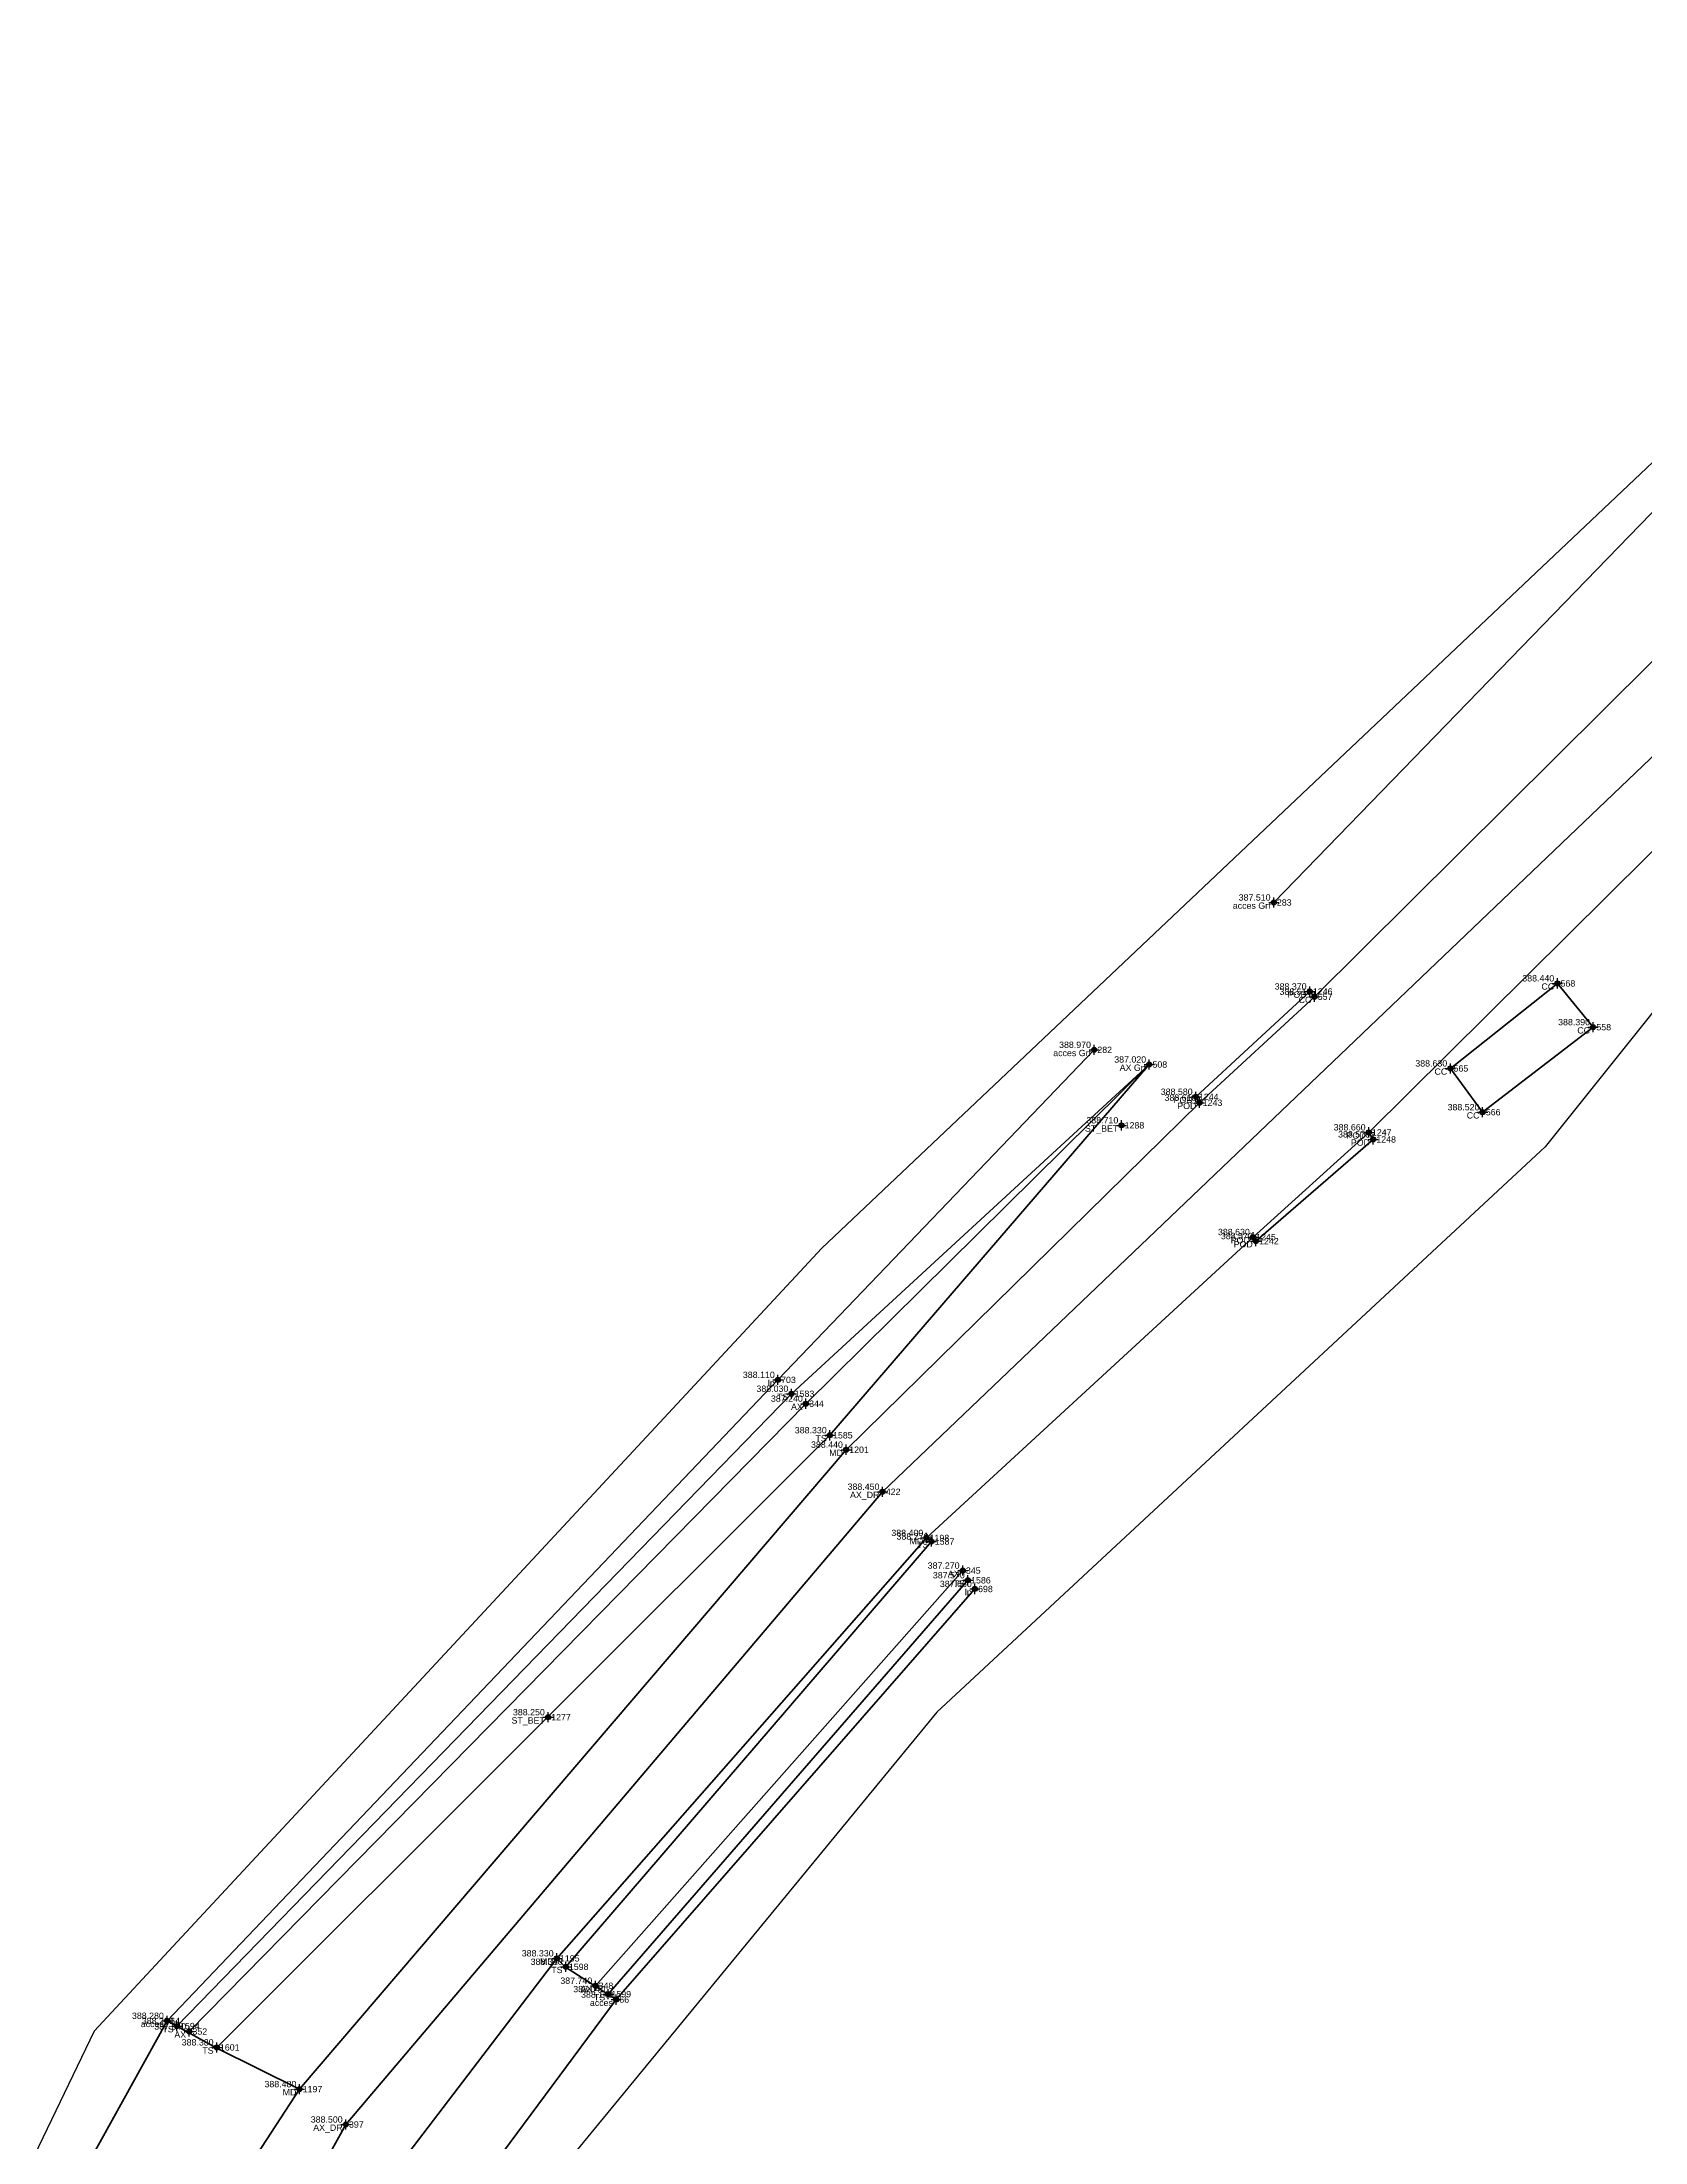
# Model space of a CAD drawing. Extents: x 396921 to 401273, y 555385 to 556691.
# Drawn here: x 400944.9 to 401008.3, y 556025.1 to 556108.2 of the extents above; entities that cross this region are included whole.
import ezdxf
from ezdxf.enums import TextEntityAlignment as Align

# ---------------------------------------------------------------- set-up
doc = ezdxf.new("R2010")
doc.units = 0
doc.header["$PDMODE"] = 34
doc.header["$PDSIZE"] = 0.2
for name, color, linetype in [('Boundary', 30, 'Continuous'), ('TOPO_CERC', 1, 'Continuous'), ('TOPO_CODE', 7, 'Continuous'), ('TOPO_ELEVATION', 7, 'Continuous'), ('TOPO_POINT_ID', 7, 'Continuous'), ('TOPO_POINTS', 7, 'Continuous'), ('TOPO_SYMBOL', 1, 'Continuous')]:
    doc.layers.add(name, color=color, linetype=linetype)
doc.layers.add('RO-LINES-LIN', color=7, linetype='Continuous', lineweight=25)
doc.styles.get("Standard").update_dxf_attribs({"font": 'arial.ttf'})

# ---------------------------------------------------------------- blocks, each defined once
blk = doc.blocks.new('PUNCTOPO')
at = {"layer": 'TOPO_CERC'}
blk.add_circle((0, 0), 0.25, dxfattribs=at)
at = {"layer": 'TOPO_SYMBOL'}
blk.add_point((0, 0), dxfattribs=at)

msp = doc.modelspace()

# ---------------------------------------------------------------- linework, layer by layer
at = {"layer": 'Boundary'}
for points in [[(401026.457, 556114.84), (401010.095, 556092.92), (400975.755, 556060.435), (400946.971, 556029.465), (400939.868, 556014.719), (400929.846, 555989.889), (400924.387, 555961.745), (400919.594, 555929.028), (400914.139, 555918.105), (400906.84, 555905.254)], [(401096.203, 555908.961), (401085.796, 555931.07), (401075.879, 555955.856), (401071.065, 555972.633), (401065.601, 555995.912), (401060.391, 556028.251), (401056.358, 556057.512), (401053.602, 556075.772), (401044.105, 556089.818), (401035.259, 556096.58), (401020.688, 556071.611), (401012.701, 556074.848), (401004.375, 556064.444), (400980.308, 556042.075), (400964.134, 556022.389), (400947.993, 555994.765), (400939.016, 555969.405), (400935.372, 555943.468), (400936.803, 555916.417), (400940.45, 555896.857)]]:
    msp.add_lwpolyline(points, dxfattribs=at)
at = {"layer": 'RO-LINES-LIN', "lineweight": 100}
for points in [[(401225.761, 556373.156, 383.79), (401216.085, 556351.497, 383.8), (401209.897, 556337.083, 383.87), (401203.299, 556320.181, 384.05), (401179.94, 556287.283, 384.42), (401153.228, 556254.978, 385.07), (401124.473, 556222.302, 385.73), (401086.722, 556181.654, 386.25), (401069.118, 556159.764, 386.97), (401036.302, 556112.167, 387.92), (401016.12, 556087.044, 388.06), (400978.164, 556050.801, 388.45), (400956.927, 556025.769, 388.5), (400940.861, 555996.772, 388.66), (400933.878, 555973.712, 388.83), (400927.98, 555941.206, 388.98), (400926.358, 555917.661, 389.16), (400924.894, 555909.885, 389.28)], [(401067.45, 556161.516, 386.93), (401028.827, 556107.521, 387.88), (401025.036, 556102.57, 387.92), (401019.635, 556095.618, 387.89), (401014.311, 556089.308, 387.92), (400995.252, 556070.383, 388.51), (400990.703, 556066.19, 388.61), (400976.718, 556052.464, 388.44), (400955.096, 556027.169, 388.48), (400950.236, 556019.716, 388.56), (400938.471, 555997.157, 388.67), (400932.561, 555980.785, 388.78), (400931.579, 555975.257, 388.8), (400929.678, 555965.593, 388.84), (400928.555, 555959.63, 388.87), (400925.572, 555941.425, 388.93), (400924.594, 555935.053, 388.94), (400923.821, 555924.483, 388.64), (400923.617, 555919.563, 388.7), (400921.173, 555914.476, 388.85)], [(401011.53, 556092.557, 387.62), (400993.637, 556074.112, 387.51)], [(401011.568, 556079.059, 387.99), (400997.397, 556065.018, 388.66), (400992.817, 556060.876, 388.63), (400979.897, 556048.973, 388.4), (400965.274, 556032.343, 388.33), (400959.21, 556024.379, 388.4), (400953.644, 556015.651, 388.53), (400950.164, 556009.911, 388.58), (400943.117, 555996.368, 388.62), (400941.82, 555993.218, 388.66), (400940.667, 555989.144, 388.74), (400937.43, 555980.364, 388.79), (400935.561, 555972.997, 388.84), (400930.303, 555940.943, 388.88), (400928.966, 555916.78, 389.14), (400929.609, 555910.614, 389.14)], [(400995.062, 556070.591, 388.37), (400995.252, 556070.383, 388.51), (400990.703, 556066.19, 388.61), (400990.554, 556066.425, 388.58), (400995.062, 556070.591, 388.37)], [(401004.858, 556070.912, 388.44), (401000.626, 556067.547, 388.63), (401001.902, 556065.815, 388.52), (401006.276, 556069.179, 388.39), (401004.858, 556070.912, 388.44)], [(400986.532, 556068.283, 388.97), (400974.022, 556055.226, 388.11), (400949.853, 556029.872, 388.28)], [(400950.735, 556029.449, 387.64), (400975.132, 556054.285, 387.24), (400988.715, 556067.702, 387.02)], [(400974.559, 556054.677, 388.03), (400988.715, 556067.702, 387.02)], [(400976.077, 556053.034, 388.33), (400988.715, 556067.702, 387.02)], [(400997.397, 556065.018, 388.66), (400997.57, 556064.74, 388.57), (400992.934, 556060.717, 388.57), (400992.817, 556060.876, 388.63), (400997.397, 556065.018, 388.66)], [(400974.559, 556054.677, 388.03), (400950.242, 556029.665, 388.22)], [(400976.077, 556053.034, 388.33), (400951.821, 556028.82, 388.38)], [(400965.626, 556032.008, 388.31), (400980.101, 556048.831, 388.27)], [(400966.801, 556031.259, 387.74), (400981.334, 556047.682, 387.27)], [(400981.539, 556047.298, 387.57), (400967.311, 556030.927, 388.04)], [(400967.621, 556030.709, 388.14), (400981.815, 556046.954, 387.66)], [(400959.21, 556024.379, 388.4), (400960.314, 556023.902, 388.364), (400961.727, 556022.761, 388.31), (400967.621, 556030.709, 388.14), (400965.619, 556031.995, 388.298), (400965.274, 556032.343, 388.33)], [(400955.096, 556027.169, 388.48), (400951.823, 556028.791, 388.356), (400949.853, 556029.872, 388.28), (400945.922, 556022.748, 388.17), (400946.508, 556023.232, 388.219), (400947.334, 556022.945, 388.276), (400948.167, 556022.315, 388.344), (400950.236, 556019.716, 388.56)]]:
    msp.add_polyline3d(points, dxfattribs=at)

# ---------------------------------------------------------------- block references
at = {"layer": 'TOPO_POINTS'}
ref = msp.add_blockref('PUNCTOPO', (400993.637, 556074.112, 387.51), dxfattribs=dict(at, xscale=0.25, yscale=0.25, zscale=0.25))
ref.add_attrib('POINT', '283', dxfattribs={"layer": 'TOPO_POINT_ID', "height": 0.25}).set_placement((400993.762, 556074.112, 387.51), align=Align.MIDDLE_LEFT)
ref.add_attrib('ELEVATION', '387.510', dxfattribs={"layer": 'TOPO_ELEVATION', "height": 0.25}).set_placement((400993.512, 556074.112, 387.51), align=Align.BOTTOM_RIGHT)
ref.add_attrib('CODE', 'acces Grf', dxfattribs={"layer": 'TOPO_CODE', "height": 0.25}).set_placement((400993.512, 556074.112, 387.51), align=Align.TOP_RIGHT)
ref = msp.add_blockref('PUNCTOPO', (400995.062, 556070.591, 388.37), dxfattribs=dict(at, xscale=0.25, yscale=0.25, zscale=0.25))
ref.add_attrib('POINT', '1246', dxfattribs={"layer": 'TOPO_POINT_ID', "height": 0.25}).set_placement((400995.187, 556070.591, 388.37), align=Align.MIDDLE_LEFT)
ref.add_attrib('ELEVATION', '388.370', dxfattribs={"layer": 'TOPO_ELEVATION', "height": 0.25}).set_placement((400994.937, 556070.591, 388.37), align=Align.BOTTOM_RIGHT)
ref.add_attrib('CODE', 'POD', dxfattribs={"layer": 'TOPO_CODE', "height": 0.25}).set_placement((400994.937, 556070.591, 388.37), align=Align.TOP_RIGHT)
ref = msp.add_blockref('PUNCTOPO', (400995.252, 556070.383, 388.51), dxfattribs=dict(at, xscale=0.25, yscale=0.25, zscale=0.25))
ref.add_attrib('POINT', '557', dxfattribs={"layer": 'TOPO_POINT_ID', "height": 0.25}).set_placement((400995.377, 556070.383, 388.51), align=Align.MIDDLE_LEFT)
ref.add_attrib('ELEVATION', '388.510', dxfattribs={"layer": 'TOPO_ELEVATION', "height": 0.25}).set_placement((400995.127, 556070.383, 388.51), align=Align.BOTTOM_RIGHT)
ref.add_attrib('CODE', 'CC', dxfattribs={"layer": 'TOPO_CODE', "height": 0.25}).set_placement((400995.127, 556070.383, 388.51), align=Align.TOP_RIGHT)
ref = msp.add_blockref('PUNCTOPO', (401004.858, 556070.912, 388.44), dxfattribs=dict(at, xscale=0.25, yscale=0.25, zscale=0.25))
ref.add_attrib('POINT', '568', dxfattribs={"layer": 'TOPO_POINT_ID', "height": 0.25}).set_placement((401004.983, 556070.912, 388.44), align=Align.MIDDLE_LEFT)
ref.add_attrib('ELEVATION', '388.440', dxfattribs={"layer": 'TOPO_ELEVATION', "height": 0.25}).set_placement((401004.733, 556070.912, 388.44), align=Align.BOTTOM_RIGHT)
ref.add_attrib('CODE', 'CC', dxfattribs={"layer": 'TOPO_CODE', "height": 0.25}).set_placement((401004.733, 556070.912, 388.44), align=Align.TOP_RIGHT)
ref = msp.add_blockref('PUNCTOPO', (401006.276, 556069.179, 388.39), dxfattribs=dict(at, xscale=0.25, yscale=0.25, zscale=0.25))
ref.add_attrib('POINT', '558', dxfattribs={"layer": 'TOPO_POINT_ID', "height": 0.25}).set_placement((401006.401, 556069.179, 388.39), align=Align.MIDDLE_LEFT)
ref.add_attrib('ELEVATION', '388.390', dxfattribs={"layer": 'TOPO_ELEVATION', "height": 0.25}).set_placement((401006.151, 556069.179, 388.39), align=Align.BOTTOM_RIGHT)
ref.add_attrib('CODE', 'CC', dxfattribs={"layer": 'TOPO_CODE', "height": 0.25}).set_placement((401006.151, 556069.179, 388.39), align=Align.TOP_RIGHT)
ref = msp.add_blockref('PUNCTOPO', (400986.532, 556068.283, 388.97), dxfattribs=dict(at, xscale=0.25, yscale=0.25, zscale=0.25))
ref.add_attrib('POINT', '282', dxfattribs={"layer": 'TOPO_POINT_ID', "height": 0.25}).set_placement((400986.657, 556068.283, 388.97), align=Align.MIDDLE_LEFT)
ref.add_attrib('ELEVATION', '388.970', dxfattribs={"layer": 'TOPO_ELEVATION', "height": 0.25}).set_placement((400986.407, 556068.283, 388.97), align=Align.BOTTOM_RIGHT)
ref.add_attrib('CODE', 'acces Grf', dxfattribs={"layer": 'TOPO_CODE', "height": 0.25}).set_placement((400986.407, 556068.283, 388.97), align=Align.TOP_RIGHT)
ref = msp.add_blockref('PUNCTOPO', (400988.715, 556067.702, 387.02), dxfattribs=dict(at, xscale=0.25, yscale=0.25, zscale=0.25))
ref.add_attrib('POINT', '508', dxfattribs={"layer": 'TOPO_POINT_ID', "height": 0.25}).set_placement((400988.84, 556067.702, 387.02), align=Align.MIDDLE_LEFT)
ref.add_attrib('ELEVATION', '387.020', dxfattribs={"layer": 'TOPO_ELEVATION', "height": 0.25}).set_placement((400988.59, 556067.702, 387.02), align=Align.BOTTOM_RIGHT)
ref.add_attrib('CODE', 'AX Grf', dxfattribs={"layer": 'TOPO_CODE', "height": 0.25}).set_placement((400988.59, 556067.702, 387.02), align=Align.TOP_RIGHT)
ref = msp.add_blockref('PUNCTOPO', (401000.626, 556067.547, 388.63), dxfattribs=dict(at, xscale=0.25, yscale=0.25, zscale=0.25))
ref.add_attrib('POINT', '565', dxfattribs={"layer": 'TOPO_POINT_ID', "height": 0.25}).set_placement((401000.751, 556067.547, 388.63), align=Align.MIDDLE_LEFT)
ref.add_attrib('ELEVATION', '388.630', dxfattribs={"layer": 'TOPO_ELEVATION', "height": 0.25}).set_placement((401000.501, 556067.547, 388.63), align=Align.BOTTOM_RIGHT)
ref.add_attrib('CODE', 'CC', dxfattribs={"layer": 'TOPO_CODE', "height": 0.25}).set_placement((401000.501, 556067.547, 388.63), align=Align.TOP_RIGHT)
ref = msp.add_blockref('PUNCTOPO', (400990.554, 556066.425, 388.58), dxfattribs=dict(at, xscale=0.25, yscale=0.25, zscale=0.25))
ref.add_attrib('POINT', '1244', dxfattribs={"layer": 'TOPO_POINT_ID', "height": 0.25}).set_placement((400990.679, 556066.425, 388.58), align=Align.MIDDLE_LEFT)
ref.add_attrib('ELEVATION', '388.580', dxfattribs={"layer": 'TOPO_ELEVATION', "height": 0.25}).set_placement((400990.429, 556066.425, 388.58), align=Align.BOTTOM_RIGHT)
ref.add_attrib('CODE', 'POD', dxfattribs={"layer": 'TOPO_CODE', "height": 0.25}).set_placement((400990.429, 556066.425, 388.58), align=Align.TOP_RIGHT)
ref = msp.add_blockref('PUNCTOPO', (400990.703, 556066.19, 388.61), dxfattribs=dict(at, xscale=0.25, yscale=0.25, zscale=0.25))
ref.add_attrib('POINT', '1243', dxfattribs={"layer": 'TOPO_POINT_ID', "height": 0.25}).set_placement((400990.828, 556066.19, 388.61), align=Align.MIDDLE_LEFT)
ref.add_attrib('ELEVATION', '388.610', dxfattribs={"layer": 'TOPO_ELEVATION', "height": 0.25}).set_placement((400990.578, 556066.19, 388.61), align=Align.BOTTOM_RIGHT)
ref.add_attrib('CODE', 'POD', dxfattribs={"layer": 'TOPO_CODE', "height": 0.25}).set_placement((400990.578, 556066.19, 388.61), align=Align.TOP_RIGHT)
ref = msp.add_blockref('PUNCTOPO', (400987.613, 556065.296, 388.71), dxfattribs=dict(at, xscale=0.25, yscale=0.25, zscale=0.25))
ref.add_attrib('POINT', '1288', dxfattribs={"layer": 'TOPO_POINT_ID', "height": 0.25}).set_placement((400987.738, 556065.296, 388.71), align=Align.MIDDLE_LEFT)
ref.add_attrib('ELEVATION', '388.710', dxfattribs={"layer": 'TOPO_ELEVATION', "height": 0.25}).set_placement((400987.488, 556065.296, 388.71), align=Align.BOTTOM_RIGHT)
ref.add_attrib('CODE', 'ST_BET', dxfattribs={"layer": 'TOPO_CODE', "height": 0.25}).set_placement((400987.488, 556065.296, 388.71), align=Align.TOP_RIGHT)
ref = msp.add_blockref('PUNCTOPO', (401001.902, 556065.815, 388.52), dxfattribs=dict(at, xscale=0.25, yscale=0.25, zscale=0.25))
ref.add_attrib('POINT', '566', dxfattribs={"layer": 'TOPO_POINT_ID', "height": 0.25}).set_placement((401002.027, 556065.815, 388.52), align=Align.MIDDLE_LEFT)
ref.add_attrib('ELEVATION', '388.520', dxfattribs={"layer": 'TOPO_ELEVATION', "height": 0.25}).set_placement((401001.777, 556065.815, 388.52), align=Align.BOTTOM_RIGHT)
ref.add_attrib('CODE', 'CC', dxfattribs={"layer": 'TOPO_CODE', "height": 0.25}).set_placement((401001.777, 556065.815, 388.52), align=Align.TOP_RIGHT)
ref = msp.add_blockref('PUNCTOPO', (400997.397, 556065.018, 388.66), dxfattribs=dict(at, xscale=0.25, yscale=0.25, zscale=0.25))
ref.add_attrib('POINT', '1247', dxfattribs={"layer": 'TOPO_POINT_ID', "height": 0.25}).set_placement((400997.522, 556065.018, 388.66), align=Align.MIDDLE_LEFT)
ref.add_attrib('ELEVATION', '388.660', dxfattribs={"layer": 'TOPO_ELEVATION', "height": 0.25}).set_placement((400997.272, 556065.018, 388.66), align=Align.BOTTOM_RIGHT)
ref.add_attrib('CODE', 'POD', dxfattribs={"layer": 'TOPO_CODE', "height": 0.25}).set_placement((400997.272, 556065.018, 388.66), align=Align.TOP_RIGHT)
ref = msp.add_blockref('PUNCTOPO', (400997.57, 556064.74, 388.57), dxfattribs=dict(at, xscale=0.25, yscale=0.25, zscale=0.25))
ref.add_attrib('POINT', '1248', dxfattribs={"layer": 'TOPO_POINT_ID', "height": 0.25}).set_placement((400997.695, 556064.74, 388.57), align=Align.MIDDLE_LEFT)
ref.add_attrib('ELEVATION', '388.570', dxfattribs={"layer": 'TOPO_ELEVATION', "height": 0.25}).set_placement((400997.445, 556064.74, 388.57), align=Align.BOTTOM_RIGHT)
ref.add_attrib('CODE', 'POD', dxfattribs={"layer": 'TOPO_CODE', "height": 0.25}).set_placement((400997.445, 556064.74, 388.57), align=Align.TOP_RIGHT)
ref = msp.add_blockref('PUNCTOPO', (400992.817, 556060.876, 388.63), dxfattribs=dict(at, xscale=0.25, yscale=0.25, zscale=0.25))
ref.add_attrib('POINT', '1245', dxfattribs={"layer": 'TOPO_POINT_ID', "height": 0.25}).set_placement((400992.942, 556060.876, 388.63), align=Align.MIDDLE_LEFT)
ref.add_attrib('ELEVATION', '388.630', dxfattribs={"layer": 'TOPO_ELEVATION', "height": 0.25}).set_placement((400992.692, 556060.876, 388.63), align=Align.BOTTOM_RIGHT)
ref.add_attrib('CODE', 'POD', dxfattribs={"layer": 'TOPO_CODE', "height": 0.25}).set_placement((400992.692, 556060.876, 388.63), align=Align.TOP_RIGHT)
ref = msp.add_blockref('PUNCTOPO', (400992.934, 556060.717, 388.57), dxfattribs=dict(at, xscale=0.25, yscale=0.25, zscale=0.25))
ref.add_attrib('POINT', '1242', dxfattribs={"layer": 'TOPO_POINT_ID', "height": 0.25}).set_placement((400993.059, 556060.717, 388.57), align=Align.MIDDLE_LEFT)
ref.add_attrib('ELEVATION', '388.570', dxfattribs={"layer": 'TOPO_ELEVATION', "height": 0.25}).set_placement((400992.809, 556060.717, 388.57), align=Align.BOTTOM_RIGHT)
ref.add_attrib('CODE', 'POD', dxfattribs={"layer": 'TOPO_CODE', "height": 0.25}).set_placement((400992.809, 556060.717, 388.57), align=Align.TOP_RIGHT)
ref = msp.add_blockref('PUNCTOPO', (400974.022, 556055.226, 388.11), dxfattribs=dict(at, xscale=0.25, yscale=0.25, zscale=0.25))
ref.add_attrib('POINT', '703', dxfattribs={"layer": 'TOPO_POINT_ID', "height": 0.25}).set_placement((400974.147, 556055.226, 388.11), align=Align.MIDDLE_LEFT)
ref.add_attrib('ELEVATION', '388.110', dxfattribs={"layer": 'TOPO_ELEVATION', "height": 0.25}).set_placement((400973.897, 556055.226, 388.11), align=Align.BOTTOM_RIGHT)
ref.add_attrib('CODE', 'lp', dxfattribs={"layer": 'TOPO_CODE', "height": 0.25}).set_placement((400973.897, 556055.226, 388.11), align=Align.TOP_RIGHT)
ref = msp.add_blockref('PUNCTOPO', (400974.559, 556054.677, 388.03), dxfattribs=dict(at, xscale=0.25, yscale=0.25, zscale=0.25))
ref.add_attrib('POINT', '1583', dxfattribs={"layer": 'TOPO_POINT_ID', "height": 0.25}).set_placement((400974.684, 556054.677, 388.03), align=Align.MIDDLE_LEFT)
ref.add_attrib('ELEVATION', '388.030', dxfattribs={"layer": 'TOPO_ELEVATION', "height": 0.25}).set_placement((400974.434, 556054.677, 388.03), align=Align.BOTTOM_RIGHT)
ref.add_attrib('CODE', 'TS', dxfattribs={"layer": 'TOPO_CODE', "height": 0.25}).set_placement((400974.434, 556054.677, 388.03), align=Align.TOP_RIGHT)
ref = msp.add_blockref('PUNCTOPO', (400975.132, 556054.285, 387.24), dxfattribs=dict(at, xscale=0.25, yscale=0.25, zscale=0.25))
ref.add_attrib('POINT', '344', dxfattribs={"layer": 'TOPO_POINT_ID', "height": 0.25}).set_placement((400975.257, 556054.285, 387.24), align=Align.MIDDLE_LEFT)
ref.add_attrib('ELEVATION', '387.240', dxfattribs={"layer": 'TOPO_ELEVATION', "height": 0.25}).set_placement((400975.007, 556054.285, 387.24), align=Align.BOTTOM_RIGHT)
ref.add_attrib('CODE', 'AX', dxfattribs={"layer": 'TOPO_CODE', "height": 0.25}).set_placement((400975.007, 556054.285, 387.24), align=Align.TOP_RIGHT)
ref = msp.add_blockref('PUNCTOPO', (400976.077, 556053.034, 388.33), dxfattribs=dict(at, xscale=0.25, yscale=0.25, zscale=0.25))
ref.add_attrib('POINT', '1585', dxfattribs={"layer": 'TOPO_POINT_ID', "height": 0.25}).set_placement((400976.202, 556053.034, 388.33), align=Align.MIDDLE_LEFT)
ref.add_attrib('ELEVATION', '388.330', dxfattribs={"layer": 'TOPO_ELEVATION', "height": 0.25}).set_placement((400975.952, 556053.034, 388.33), align=Align.BOTTOM_RIGHT)
ref.add_attrib('CODE', 'TS', dxfattribs={"layer": 'TOPO_CODE', "height": 0.25}).set_placement((400975.952, 556053.034, 388.33), align=Align.TOP_RIGHT)
ref = msp.add_blockref('PUNCTOPO', (400976.718, 556052.464, 388.44), dxfattribs=dict(at, xscale=0.25, yscale=0.25, zscale=0.25))
ref.add_attrib('POINT', '1201', dxfattribs={"layer": 'TOPO_POINT_ID', "height": 0.25}).set_placement((400976.843, 556052.464, 388.44), align=Align.MIDDLE_LEFT)
ref.add_attrib('ELEVATION', '388.440', dxfattribs={"layer": 'TOPO_ELEVATION', "height": 0.25}).set_placement((400976.593, 556052.464, 388.44), align=Align.BOTTOM_RIGHT)
ref.add_attrib('CODE', 'MD', dxfattribs={"layer": 'TOPO_CODE', "height": 0.25}).set_placement((400976.593, 556052.464, 388.44), align=Align.TOP_RIGHT)
ref = msp.add_blockref('PUNCTOPO', (400978.164, 556050.801, 388.45), dxfattribs=dict(at, xscale=0.25, yscale=0.25, zscale=0.25))
ref.add_attrib('POINT', '422', dxfattribs={"layer": 'TOPO_POINT_ID', "height": 0.25}).set_placement((400978.289, 556050.801, 388.45), align=Align.MIDDLE_LEFT)
ref.add_attrib('ELEVATION', '388.450', dxfattribs={"layer": 'TOPO_ELEVATION', "height": 0.25}).set_placement((400978.039, 556050.801, 388.45), align=Align.BOTTOM_RIGHT)
ref.add_attrib('CODE', 'AX_DR', dxfattribs={"layer": 'TOPO_CODE', "height": 0.25}).set_placement((400978.039, 556050.801, 388.45), align=Align.TOP_RIGHT)
ref = msp.add_blockref('PUNCTOPO', (400979.897, 556048.973, 388.4), dxfattribs=dict(at, xscale=0.25, yscale=0.25, zscale=0.25))
ref.add_attrib('POINT', '1198', dxfattribs={"layer": 'TOPO_POINT_ID', "height": 0.25}).set_placement((400980.022, 556048.973, 388.4), align=Align.MIDDLE_LEFT)
ref.add_attrib('ELEVATION', '388.400', dxfattribs={"layer": 'TOPO_ELEVATION', "height": 0.25}).set_placement((400979.772, 556048.973, 388.4), align=Align.BOTTOM_RIGHT)
ref.add_attrib('CODE', 'MD', dxfattribs={"layer": 'TOPO_CODE', "height": 0.25}).set_placement((400979.772, 556048.973, 388.4), align=Align.TOP_RIGHT)
ref = msp.add_blockref('PUNCTOPO', (400980.101, 556048.831, 388.27), dxfattribs=dict(at, xscale=0.25, yscale=0.25, zscale=0.25))
ref.add_attrib('POINT', '1587', dxfattribs={"layer": 'TOPO_POINT_ID', "height": 0.25}).set_placement((400980.226, 556048.831, 388.27), align=Align.MIDDLE_LEFT)
ref.add_attrib('ELEVATION', '388.270', dxfattribs={"layer": 'TOPO_ELEVATION', "height": 0.25}).set_placement((400979.976, 556048.831, 388.27), align=Align.BOTTOM_RIGHT)
ref.add_attrib('CODE', 'TS', dxfattribs={"layer": 'TOPO_CODE', "height": 0.25}).set_placement((400979.976, 556048.831, 388.27), align=Align.TOP_RIGHT)
ref = msp.add_blockref('PUNCTOPO', (400981.334, 556047.682, 387.27), dxfattribs=dict(at, xscale=0.25, yscale=0.25, zscale=0.25))
ref.add_attrib('POINT', '345', dxfattribs={"layer": 'TOPO_POINT_ID', "height": 0.25}).set_placement((400981.459, 556047.682, 387.27), align=Align.MIDDLE_LEFT)
ref.add_attrib('ELEVATION', '387.270', dxfattribs={"layer": 'TOPO_ELEVATION', "height": 0.25}).set_placement((400981.209, 556047.682, 387.27), align=Align.BOTTOM_RIGHT)
ref.add_attrib('CODE', 'AX', dxfattribs={"layer": 'TOPO_CODE', "height": 0.25}).set_placement((400981.209, 556047.682, 387.27), align=Align.TOP_RIGHT)
ref = msp.add_blockref('PUNCTOPO', (400981.539, 556047.298, 387.57), dxfattribs=dict(at, xscale=0.25, yscale=0.25, zscale=0.25))
ref.add_attrib('POINT', '1586', dxfattribs={"layer": 'TOPO_POINT_ID', "height": 0.25}).set_placement((400981.664, 556047.298, 387.57), align=Align.MIDDLE_LEFT)
ref.add_attrib('ELEVATION', '387.570', dxfattribs={"layer": 'TOPO_ELEVATION', "height": 0.25}).set_placement((400981.414, 556047.298, 387.57), align=Align.BOTTOM_RIGHT)
ref.add_attrib('CODE', 'TS', dxfattribs={"layer": 'TOPO_CODE', "height": 0.25}).set_placement((400981.414, 556047.298, 387.57), align=Align.TOP_RIGHT)
ref = msp.add_blockref('PUNCTOPO', (400981.815, 556046.954, 387.66), dxfattribs=dict(at, xscale=0.25, yscale=0.25, zscale=0.25))
ref.add_attrib('POINT', '698', dxfattribs={"layer": 'TOPO_POINT_ID', "height": 0.25}).set_placement((400981.94, 556046.954, 387.66), align=Align.MIDDLE_LEFT)
ref.add_attrib('ELEVATION', '387.660', dxfattribs={"layer": 'TOPO_ELEVATION', "height": 0.25}).set_placement((400981.69, 556046.954, 387.66), align=Align.BOTTOM_RIGHT)
ref.add_attrib('CODE', 'lp', dxfattribs={"layer": 'TOPO_CODE', "height": 0.25}).set_placement((400981.69, 556046.954, 387.66), align=Align.TOP_RIGHT)
ref = msp.add_blockref('PUNCTOPO', (400964.926, 556041.88, 388.25), dxfattribs=dict(at, xscale=0.25, yscale=0.25, zscale=0.25))
ref.add_attrib('POINT', '1277', dxfattribs={"layer": 'TOPO_POINT_ID', "height": 0.25}).set_placement((400965.051, 556041.88, 388.25), align=Align.MIDDLE_LEFT)
ref.add_attrib('ELEVATION', '388.250', dxfattribs={"layer": 'TOPO_ELEVATION', "height": 0.25}).set_placement((400964.801, 556041.88, 388.25), align=Align.BOTTOM_RIGHT)
ref.add_attrib('CODE', 'ST_BET', dxfattribs={"layer": 'TOPO_CODE', "height": 0.25}).set_placement((400964.801, 556041.88, 388.25), align=Align.TOP_RIGHT)
ref = msp.add_blockref('PUNCTOPO', (400965.274, 556032.343, 388.33), dxfattribs=dict(at, xscale=0.25, yscale=0.25, zscale=0.25))
ref.add_attrib('POINT', '1195', dxfattribs={"layer": 'TOPO_POINT_ID', "height": 0.25}).set_placement((400965.399, 556032.343, 388.33), align=Align.MIDDLE_LEFT)
ref.add_attrib('ELEVATION', '388.330', dxfattribs={"layer": 'TOPO_ELEVATION', "height": 0.25}).set_placement((400965.149, 556032.343, 388.33), align=Align.BOTTOM_RIGHT)
ref.add_attrib('CODE', 'MD', dxfattribs={"layer": 'TOPO_CODE', "height": 0.25}).set_placement((400965.149, 556032.343, 388.33), align=Align.TOP_RIGHT)
ref = msp.add_blockref('PUNCTOPO', (400965.626, 556032.008, 388.31), dxfattribs=dict(at, xscale=0.25, yscale=0.25, zscale=0.25))
ref.add_attrib('POINT', '1598', dxfattribs={"layer": 'TOPO_POINT_ID', "height": 0.25}).set_placement((400965.751, 556032.008, 388.31), align=Align.MIDDLE_LEFT)
ref.add_attrib('ELEVATION', '388.310', dxfattribs={"layer": 'TOPO_ELEVATION', "height": 0.25}).set_placement((400965.501, 556032.008, 388.31), align=Align.BOTTOM_RIGHT)
ref.add_attrib('CODE', 'TS', dxfattribs={"layer": 'TOPO_CODE', "height": 0.25}).set_placement((400965.501, 556032.008, 388.31), align=Align.TOP_RIGHT)
ref = msp.add_blockref('PUNCTOPO', (400966.801, 556031.259, 387.74), dxfattribs=dict(at, xscale=0.25, yscale=0.25, zscale=0.25))
ref.add_attrib('POINT', '348', dxfattribs={"layer": 'TOPO_POINT_ID', "height": 0.25}).set_placement((400966.926, 556031.259, 387.74), align=Align.MIDDLE_LEFT)
ref.add_attrib('ELEVATION', '387.740', dxfattribs={"layer": 'TOPO_ELEVATION', "height": 0.25}).set_placement((400966.676, 556031.259, 387.74), align=Align.BOTTOM_RIGHT)
ref.add_attrib('CODE', 'AX', dxfattribs={"layer": 'TOPO_CODE', "height": 0.25}).set_placement((400966.676, 556031.259, 387.74), align=Align.TOP_RIGHT)
ref = msp.add_blockref('PUNCTOPO', (400967.311, 556030.927, 388.04), dxfattribs=dict(at, xscale=0.25, yscale=0.25, zscale=0.25))
ref.add_attrib('POINT', '1599', dxfattribs={"layer": 'TOPO_POINT_ID', "height": 0.25}).set_placement((400967.436, 556030.927, 388.04), align=Align.MIDDLE_LEFT)
ref.add_attrib('ELEVATION', '388.040', dxfattribs={"layer": 'TOPO_ELEVATION', "height": 0.25}).set_placement((400967.186, 556030.927, 388.04), align=Align.BOTTOM_RIGHT)
ref.add_attrib('CODE', 'TS', dxfattribs={"layer": 'TOPO_CODE', "height": 0.25}).set_placement((400967.186, 556030.927, 388.04), align=Align.TOP_RIGHT)
ref = msp.add_blockref('PUNCTOPO', (400967.621, 556030.709, 388.14), dxfattribs=dict(at, xscale=0.25, yscale=0.25, zscale=0.25))
ref.add_attrib('POINT', '66', dxfattribs={"layer": 'TOPO_POINT_ID', "height": 0.25}).set_placement((400967.746, 556030.709, 388.14), align=Align.MIDDLE_LEFT)
ref.add_attrib('ELEVATION', '388.140', dxfattribs={"layer": 'TOPO_ELEVATION', "height": 0.25}).set_placement((400967.496, 556030.709, 388.14), align=Align.BOTTOM_RIGHT)
ref.add_attrib('CODE', 'acces', dxfattribs={"layer": 'TOPO_CODE', "height": 0.25}).set_placement((400967.496, 556030.709, 388.14), align=Align.TOP_RIGHT)
ref = msp.add_blockref('PUNCTOPO', (400949.853, 556029.872, 388.28), dxfattribs=dict(at, xscale=0.25, yscale=0.25, zscale=0.25))
ref.add_attrib('POINT', '64', dxfattribs={"layer": 'TOPO_POINT_ID', "height": 0.25}).set_placement((400949.978, 556029.872, 388.28), align=Align.MIDDLE_LEFT)
ref.add_attrib('ELEVATION', '388.280', dxfattribs={"layer": 'TOPO_ELEVATION', "height": 0.25}).set_placement((400949.728, 556029.872, 388.28), align=Align.BOTTOM_RIGHT)
ref.add_attrib('CODE', 'acces', dxfattribs={"layer": 'TOPO_CODE', "height": 0.25}).set_placement((400949.728, 556029.872, 388.28), align=Align.TOP_RIGHT)
ref = msp.add_blockref('PUNCTOPO', (400950.242, 556029.665, 388.22), dxfattribs=dict(at, xscale=0.25, yscale=0.25, zscale=0.25))
ref.add_attrib('POINT', '1594', dxfattribs={"layer": 'TOPO_POINT_ID', "height": 0.25}).set_placement((400950.367, 556029.665, 388.22), align=Align.MIDDLE_LEFT)
ref.add_attrib('ELEVATION', '388.220', dxfattribs={"layer": 'TOPO_ELEVATION', "height": 0.25}).set_placement((400950.117, 556029.665, 388.22), align=Align.BOTTOM_RIGHT)
ref.add_attrib('CODE', 'TS', dxfattribs={"layer": 'TOPO_CODE', "height": 0.25}).set_placement((400950.117, 556029.665, 388.22), align=Align.TOP_RIGHT)
ref = msp.add_blockref('PUNCTOPO', (400950.735, 556029.449, 387.64), dxfattribs=dict(at, xscale=0.25, yscale=0.25, zscale=0.25))
ref.add_attrib('POINT', '352', dxfattribs={"layer": 'TOPO_POINT_ID', "height": 0.25}).set_placement((400950.86, 556029.449, 387.64), align=Align.MIDDLE_LEFT)
ref.add_attrib('ELEVATION', '387.640', dxfattribs={"layer": 'TOPO_ELEVATION', "height": 0.25}).set_placement((400950.61, 556029.449, 387.64), align=Align.BOTTOM_RIGHT)
ref.add_attrib('CODE', 'AX', dxfattribs={"layer": 'TOPO_CODE', "height": 0.25}).set_placement((400950.61, 556029.449, 387.64), align=Align.TOP_RIGHT)
ref = msp.add_blockref('PUNCTOPO', (400951.821, 556028.82, 388.38), dxfattribs=dict(at, xscale=0.25, yscale=0.25, zscale=0.25))
ref.add_attrib('POINT', '1601', dxfattribs={"layer": 'TOPO_POINT_ID', "height": 0.25}).set_placement((400951.946, 556028.82, 388.38), align=Align.MIDDLE_LEFT)
ref.add_attrib('ELEVATION', '388.380', dxfattribs={"layer": 'TOPO_ELEVATION', "height": 0.25}).set_placement((400951.696, 556028.82, 388.38), align=Align.BOTTOM_RIGHT)
ref.add_attrib('CODE', 'TS', dxfattribs={"layer": 'TOPO_CODE', "height": 0.25}).set_placement((400951.696, 556028.82, 388.38), align=Align.TOP_RIGHT)
ref = msp.add_blockref('PUNCTOPO', (400955.096, 556027.169, 388.48), dxfattribs=dict(at, xscale=0.25, yscale=0.25, zscale=0.25))
ref.add_attrib('POINT', '1197', dxfattribs={"layer": 'TOPO_POINT_ID', "height": 0.25}).set_placement((400955.221, 556027.169, 388.48), align=Align.MIDDLE_LEFT)
ref.add_attrib('ELEVATION', '388.480', dxfattribs={"layer": 'TOPO_ELEVATION', "height": 0.25}).set_placement((400954.971, 556027.169, 388.48), align=Align.BOTTOM_RIGHT)
ref.add_attrib('CODE', 'MD', dxfattribs={"layer": 'TOPO_CODE', "height": 0.25}).set_placement((400954.971, 556027.169, 388.48), align=Align.TOP_RIGHT)
ref = msp.add_blockref('PUNCTOPO', (400956.927, 556025.769, 388.5), dxfattribs=dict(at, xscale=0.25, yscale=0.25, zscale=0.25))
ref.add_attrib('POINT', '397', dxfattribs={"layer": 'TOPO_POINT_ID', "height": 0.25}).set_placement((400957.052, 556025.769, 388.5), align=Align.MIDDLE_LEFT)
ref.add_attrib('ELEVATION', '388.500', dxfattribs={"layer": 'TOPO_ELEVATION', "height": 0.25}).set_placement((400956.802, 556025.769, 388.5), align=Align.BOTTOM_RIGHT)
ref.add_attrib('CODE', 'AX_DR', dxfattribs={"layer": 'TOPO_CODE', "height": 0.25}).set_placement((400956.802, 556025.769, 388.5), align=Align.TOP_RIGHT)

doc.saveas('drawing.dxf')
